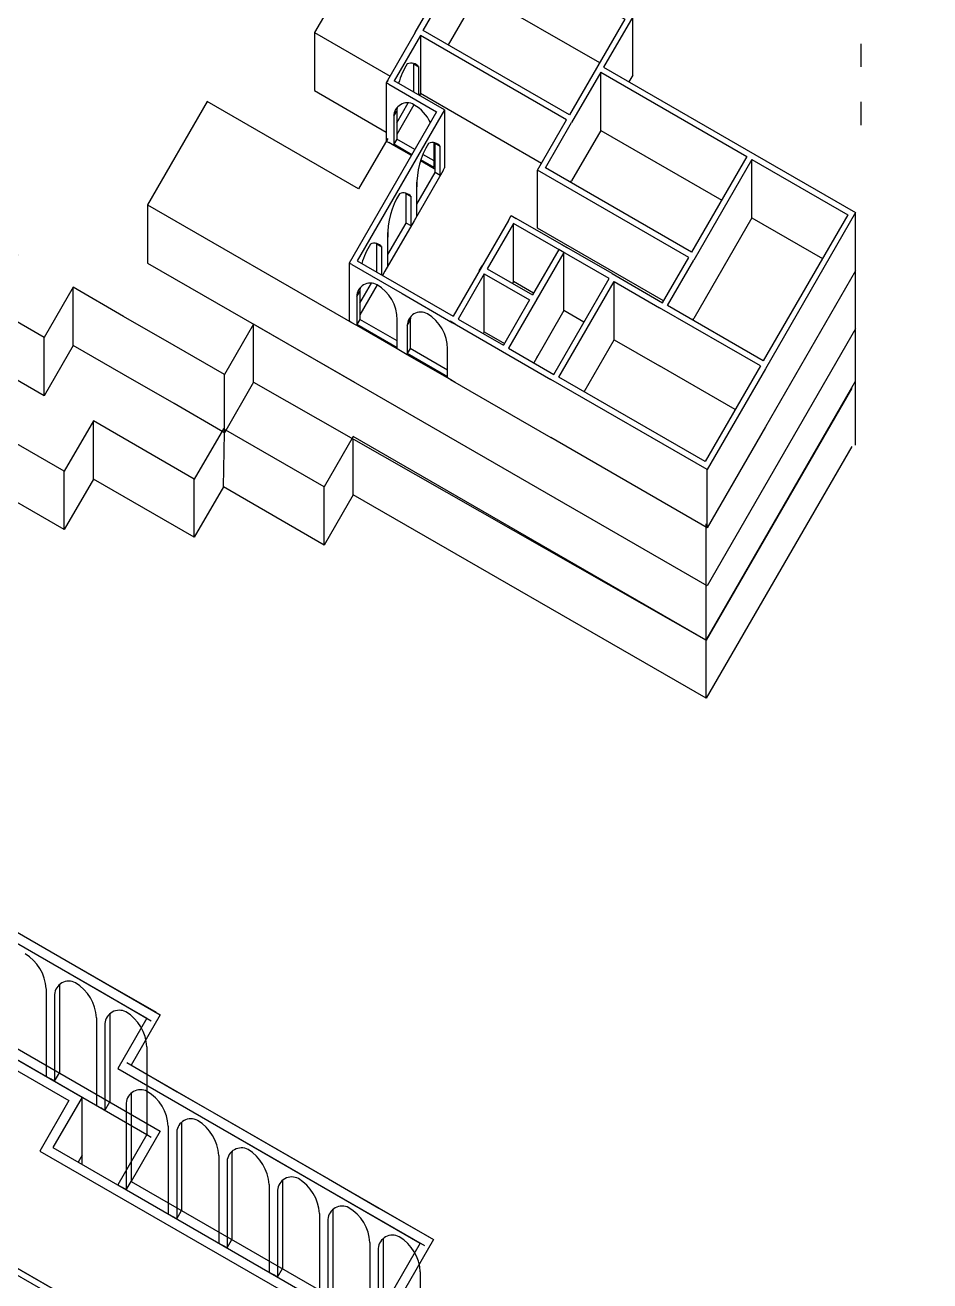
# Model space of a CAD drawing. Header units: metres. Extents: x 1950 to 2882, y 2050 to 2715.
# Drawn here: x 2050 to 2096.6, y 2344.2 to 2409 of the extents above; entities that cross this region are included whole.
import ezdxf

# ---------------------------------------------------------------- set-up
doc = ezdxf.new("R2010")
doc.units = ezdxf.units.M
doc.linetypes.add('ACAD_ISO03W100', pattern=[30, 12, -18])
for name, color, linetype in [('BACK 1', 250, 'Continuous'), ('BRICK WALLS', 250, 'Continuous'), ('CONTEXT', 250, 'Continuous'), ('OUTLINE', 250, 'Continuous')]:
    doc.layers.add(name, color=color, linetype=linetype)
doc.layers.add('DOUBLE SKIN FACADE', color=250, linetype='Continuous', transparency=0.5)
doc.layers.add('lineass', color=250, linetype='ACAD_ISO03W100', transparency=0.5)

msp = doc.modelspace()

# ---------------------------------------------------------------- linework, layer by layer
at = {"layer": 'BACK 1'}
msp.add_lwpolyline([(1999.17, 2384.383), (2009.822, 2378.233), (2008.322, 2375.635), (2029.107, 2363.635), (2027.607, 2361.037), (2045.794, 2350.537), (2044.294, 2347.939), (2059.882, 2338.939), (2058.382, 2336.341), (2068.774, 2330.341), (2067.124, 2327.483), (2061.928, 2330.483), (2060.428, 2327.885), (2055.232, 2330.885), (2053.732, 2328.287), (2019.697, 2347.937), (2021.197, 2350.535), (2018.599, 2352.035)], dxfattribs=at)
at = {"layer": 'BRICK WALLS'}
for p, q in [((2081.301, 2406.43), (2081.301, 2409.43)), ((2070.097, 2408.624), (2068.597, 2406.026)), ((2070.356, 2408.474), (2069.006, 2406.136)), ((2070.356, 2408.474), (2070.356, 2405.474)), ((2070.022, 2405.55), (2070.022, 2406.994)), ((2070.281, 2406.844), (2070.022, 2406.994)), ((2070.281, 2405.4), (2070.281, 2406.844)), ((2068.672, 2406.156), (2068.597, 2406.026)), ((2071.604, 2404.636), (2069.006, 2406.136)), ((2079.651, 2403.572), (2079.651, 2406.572)), ((2068.597, 2406.026), (2068.597, 2403.026)), ((2068.727, 2405.951), (2068.597, 2406.026)), ((2068.727, 2405.951), (2071.195, 2404.526)), ((2071.195, 2404.526), (2066.695, 2396.732)), ((2071.604, 2404.636), (2067.104, 2396.841)), ((2068.986, 2404.301), (2069.136, 2404.561)), ((2068.986, 2404.301), (2068.986, 2402.861)), ((2069.136, 2404.561), (2069.136, 2403.121)), ((2071.604, 2404.636), (2071.604, 2401.636)), ((2068.597, 2403.026), (2068.727, 2402.951)), ((2068.986, 2402.801), (2068.727, 2402.951)), ((2069.136, 2403.121), (2068.986, 2402.861)), ((2069.922, 2402.321), (2068.986, 2402.861)), ((2070.072, 2402.581), (2069.136, 2403.121)), ((2071.065, 2401.661), (2071.065, 2402.941)), ((2071.12, 2401.396), (2071.12, 2402.896)), ((2071.379, 2402.746), (2071.12, 2402.896)), ((2069.896, 2402.276), (2068.986, 2402.801)), ((2071.065, 2402.007), (2070.488, 2402.34)), ((2071.379, 2401.246), (2071.379, 2402.746)), ((2071.065, 2401.601), (2070.366, 2402.005)), ((2071.065, 2401.661), (2070.382, 2402.055)), ((2071.12, 2401.569), (2071.065, 2401.601)), ((2071.529, 2401.506), (2071.604, 2401.636)), ((2087.445, 2399.072), (2087.445, 2402.072)), ((2070.179, 2399.168), (2070.179, 2400.908)), ((2071.379, 2401.246), (2071.12, 2401.396)), ((2076.391, 2398.526), (2076.391, 2401.526)), ((2069.62, 2398.798), (2069.62, 2400.298)), ((2069.879, 2400.148), (2069.62, 2400.298)), ((2069.879, 2398.648), (2069.879, 2400.148)), ((2075.041, 2399.188), (2075.301, 2399.038)), ((2092.791, 2396.332), (2092.791, 2399.332)), ((2068.679, 2396.569), (2068.679, 2398.31)), ((2069.879, 2398.648), (2069.62, 2398.798)), ((2075.151, 2395.778), (2075.151, 2398.778)), ((2068.12, 2396.255), (2068.12, 2397.7)), ((2068.379, 2397.55), (2068.12, 2397.7)), ((2068.379, 2396.105), (2068.379, 2397.55)), ((2077.749, 2394.278), (2077.749, 2397.278)), ((2066.695, 2396.732), (2066.695, 2393.732)), ((2066.825, 2396.657), (2066.695, 2396.732)), ((2066.825, 2396.657), (2069.423, 2395.157)), ((2067.104, 2396.841), (2072.041, 2393.991)), ((2073.651, 2393.18), (2073.651, 2396.18)), ((2080.347, 2392.778), (2080.347, 2395.778)), ((2067.084, 2395.007), (2067.234, 2395.266)), ((2067.234, 2395.266), (2067.234, 2393.826)), ((2069.423, 2395.157), (2072.021, 2393.657)), ((2067.084, 2395.007), (2067.084, 2393.567)), ((2067.234, 2393.826), (2067.084, 2393.567)), ((2069.163, 2392.713), (2067.234, 2393.826)), ((2069.163, 2392.367), (2069.163, 2393.807)), ((2066.825, 2393.657), (2066.695, 2393.732)), ((2067.084, 2393.507), (2066.825, 2393.657)), ((2069.163, 2392.367), (2067.084, 2393.567)), ((2069.163, 2392.307), (2067.084, 2393.507)), ((2069.682, 2393.507), (2069.832, 2393.766)), ((2069.682, 2393.507), (2069.682, 2392.067)), ((2069.832, 2393.766), (2069.832, 2392.326)), ((2069.423, 2392.157), (2069.163, 2392.307)), ((2069.682, 2392.007), (2069.423, 2392.157)), ((2069.832, 2392.326), (2069.682, 2392.067)), ((2071.761, 2390.867), (2069.682, 2392.067)), ((2071.761, 2390.807), (2069.682, 2392.007)), ((2071.761, 2391.213), (2069.832, 2392.326)), ((2071.761, 2390.867), (2071.761, 2392.307)), ((2072.021, 2390.657), (2071.761, 2390.807)), ((2085.141, 2383.082), (2085.141, 2386.082))]:
    msp.add_line(p, q, dxfattribs=at)
for points in [[(2070.097, 2408.624), (2073.247, 2414.08)], [(2073.247, 2414.08), (2081.301, 2409.43), (2079.801, 2406.832)], [(2071.805, 2407.984), (2073.356, 2410.67), (2079.592, 2407.07)], [(2077.891, 2404.124), (2070.356, 2408.474)], [(2079.801, 2406.832), (2087.595, 2402.332)], [(2079.651, 2406.572), (2087.185, 2402.222), (2084.335, 2397.286), (2076.801, 2401.636), (2078.151, 2403.974)], [(2079.651, 2406.572), (2078.151, 2403.974)], [(2081.301, 2406.43), (2081.096, 2406.075)], [(2070.356, 2405.474), (2070.305, 2405.386)], [(2076.592, 2401.874), (2070.356, 2405.474)], [(2069.136, 2403.961), (2069.732, 2404.992)], [(2070.026, 2404.901), (2069.136, 2403.361)], [(2084.185, 2397.026), (2076.391, 2401.526), (2077.891, 2404.124)], [(2079.651, 2403.572), (2078.151, 2400.974)], [(2079.651, 2403.572), (2085.886, 2399.972)], [(2087.595, 2402.332), (2092.791, 2399.332), (2088.141, 2391.278)], [(2087.445, 2402.072), (2092.381, 2399.222), (2088.031, 2391.688), (2083.095, 2394.538), (2084.445, 2396.876)], [(2087.445, 2402.072), (2084.445, 2396.876)], [(2071.529, 2401.506), (2070.029, 2398.908)], [(2070.179, 2399.768), (2071.12, 2401.396)], [(2078.1, 2400.886), (2078.151, 2400.974)], [(2074.891, 2398.928), (2075.041, 2399.188)], [(2080.237, 2396.188), (2075.301, 2399.038)], [(2087.445, 2399.072), (2084.445, 2393.876)], [(2087.445, 2399.072), (2091.082, 2396.972)], [(2070.029, 2398.908), (2068.529, 2396.31)], [(2068.679, 2397.169), (2069.62, 2398.798)], [(2074.891, 2398.928), (2072.041, 2393.991)], [(2075.151, 2398.778), (2073.801, 2396.44)], [(2080.087, 2395.928), (2075.151, 2398.778)], [(2082.886, 2394.776), (2076.391, 2398.526)], [(2077.639, 2397.688), (2077.899, 2397.538)], [(2077.749, 2397.278), (2074.899, 2392.341)], [(2077.489, 2397.428), (2076.139, 2395.09)], [(2077.749, 2397.278), (2077.749, 2397.278), (2077.489, 2397.428)], [(2082.835, 2394.688), (2084.185, 2397.026)], [(2073.391, 2396.33), (2073.541, 2396.59)], [(2073.801, 2396.44), (2076.139, 2395.09)], [(2068.529, 2396.31), (2068.404, 2396.091)], [(2073.651, 2396.18), (2072.301, 2393.841), (2074.639, 2392.491)], [(2073.651, 2396.18), (2075.989, 2394.83)], [(2075.151, 2395.778), (2075.1, 2395.69)], [(2076.19, 2395.178), (2075.151, 2395.778)], [(2077.237, 2390.991), (2080.087, 2395.928)], [(2087.881, 2391.428), (2085.031, 2386.491), (2077.497, 2390.841), (2080.347, 2395.778), (2082.685, 2394.428)], [(2080.237, 2396.188), (2082.835, 2394.688)], [(2092.791, 2396.332), (2088.141, 2388.278)], [(2067.234, 2394.666), (2067.83, 2395.697)], [(2068.124, 2395.607), (2067.234, 2394.066)], [(2075.989, 2394.83), (2074.639, 2392.491)], [(2076.399, 2394.94), (2076.249, 2394.68)], [(2087.881, 2391.428), (2082.685, 2394.428)], [(2077.749, 2394.278), (2076.198, 2391.591)], [(2078.788, 2393.678), (2077.749, 2394.278)], [(2084.394, 2393.788), (2084.445, 2393.876)], [(2072.151, 2393.582), (2071.891, 2393.732)], [(2071.891, 2393.732), (2077.087, 2390.732)], [(2073.651, 2393.18), (2073.6, 2393.091)], [(2073.651, 2393.18), (2074.69, 2392.58)], [(2078.796, 2390.091), (2080.347, 2392.778), (2082.685, 2391.428)], [(2074.899, 2392.341), (2077.237, 2390.991)], [(2076.399, 2391.94), (2076.249, 2391.68)], [(2088.141, 2391.278), (2085.141, 2386.082), (2077.087, 2390.732)], [(2086.582, 2389.178), (2082.685, 2391.428)], [(2071.891, 2390.732), (2077.087, 2387.732)], [(2088.141, 2388.278), (2085.141, 2383.082), (2077.087, 2387.732)], [(2058.382, 2336.341), (2059.882, 2338.939), (2049.23, 2345.089)]]:
    msp.add_lwpolyline(points, dxfattribs=at)
for points in [[(2073.356, 2413.67), (2080.891, 2409.32), (2078.041, 2404.384), (2070.506, 2408.734)], [(2058.122, 2336.491), (2059.472, 2338.829), (2049.34, 2344.679), (2047.99, 2342.341)]]:
    msp.add_lwpolyline(points, close=True, dxfattribs=at)
for centre, radius, start, end in [((2073.111, 2404.886), 4.031, 148.28917, 163.92135), ((2069.881, 2406.551), 0.496, 36.20602, 113.79398), ((2069.622, 2406.701), 0.496, 36.20602, 42.38696), ((2069.679, 2404.301), 0.693, 60, 180), ((2068.986, 2403.101), 2.078, 24.73561, 60), ((2069.829, 2404.561), 0.693, 162.50392, 180), ((2074.209, 2400.788), 4.031, 148.28917, 181.71083), ((2070.979, 2402.453), 0.496, 36.20602, 113.79398), ((2070.72, 2402.603), 0.496, 36.20602, 42.38696), ((2072.709, 2398.19), 4.031, 148.28917, 181.71083), ((2069.479, 2399.855), 0.496, 36.20602, 113.79398), ((2069.22, 2400.005), 0.496, 36.20602, 42.38696), ((2071.209, 2395.592), 4.031, 148.28917, 163.92135), ((2067.979, 2397.257), 0.496, 36.20602, 113.79398), ((2067.72, 2397.407), 0.496, 36.20602, 42.38696), ((2067.777, 2395.007), 0.693, 60, 180), ((2067.927, 2395.266), 0.693, 162.50392, 180), ((2067.084, 2393.807), 2.078, 0, 60), ((2070.375, 2393.507), 0.693, 60, 180), ((2070.525, 2393.766), 0.693, 162.50392, 180), ((2069.682, 2392.307), 2.078, 0, 60)]:
    msp.add_arc(centre, radius, start, end, dxfattribs=at)
at = {"layer": 'CONTEXT'}
for p, q in [((2066.55, 2411.482), (2064.9, 2408.624)), ((2064.9, 2408.624), (2068.798, 2406.374)), ((2064.9, 2408.624), (2064.9, 2405.624)), ((2064.9, 2405.624), (2068.597, 2403.49)), ((2068.672, 2403.156), (2067.172, 2400.558)), ((2056.302, 2399.732), (2056.302, 2396.732)), ((2052.464, 2392.484), (2052.464, 2395.484)), ((2061.758, 2390.582), (2061.758, 2393.582)), ((2050.964, 2389.886), (2050.964, 2392.886)), ((2060.258, 2387.984), (2060.258, 2390.984)), ((2061.758, 2390.582), (2085.086, 2377.287)), ((2085.141, 2377.387), (2092.791, 2390.638)), ((2053.507, 2385.59), (2053.507, 2388.59)), ((2060.203, 2385.188), (2060.258, 2387.984)), ((2066.9, 2384.787), (2066.9, 2387.652)), ((2052.007, 2382.992), (2052.007, 2385.992)), ((2058.703, 2382.59), (2058.703, 2385.59)), ((2065.4, 2382.188), (2065.4, 2385.188))]:
    msp.add_line(p, q, dxfattribs=at)
for points in [[(2060.258, 2390.984), (2057.66, 2392.484), (2055.062, 2393.984), (2052.464, 2395.484), (2050.964, 2392.886), (2048.366, 2394.386), (2048.106, 2394.536), (2049.606, 2397.134), (2047.008, 2398.634), (2044.41, 2400.134), (2041.812, 2401.634), (2043.312, 2404.232), (2040.714, 2405.732), (2038.116, 2407.232), (2035.778, 2408.582), (2034.278, 2405.984), (2031.679, 2407.484), (2030.179, 2404.886), (2028.679, 2402.287), (2013.091, 2411.287)], [(2092.586, 2387.277), (2085.086, 2374.287), (2066.9, 2384.787), (2065.4, 2382.188), (2060.203, 2385.188), (2058.703, 2382.59), (2053.507, 2385.59), (2052.007, 2382.992), (2010.438, 2406.992)], [(2081.096, 2406.075), (2081.096, 2406.084)], [(2067.172, 2400.558), (2059.377, 2405.058), (2056.302, 2399.732)], [(2056.302, 2399.732), (2066.954, 2393.582)], [(2092.584, 2390.278), (2092.586, 2390.277), (2085.086, 2377.287), (2066.9, 2387.787), (2065.4, 2385.188), (2060.203, 2388.188), (2058.703, 2385.59), (2053.507, 2388.59), (2052.007, 2385.992), (2028.754, 2399.417)], [(2056.302, 2396.732), (2066.954, 2390.582)], [(2092.791, 2387.332), (2092.791, 2390.332), (2092.791, 2393.332), (2092.791, 2396.332)], [(2061.758, 2393.582), (2060.258, 2390.984)], [(2092.791, 2393.332), (2092.791, 2393.332), (2085.141, 2380.082), (2061.758, 2393.582)], [(2060.258, 2387.984), (2057.66, 2389.484), (2055.062, 2390.984), (2052.464, 2392.484), (2050.964, 2389.886), (2048.366, 2391.386), (2048.106, 2391.536)], [(2061.758, 2390.582), (2060.258, 2387.984)], [(2085.086, 2374.287), (2085.086, 2377.287), (2085.086, 2380.287), (2085.086, 2383.287)]]:
    msp.add_lwpolyline(points, dxfattribs=at)
at = {"layer": 'DOUBLE SKIN FACADE'}
for p, q in [((2048.688, 2362.159), (2051.286, 2360.659)), ((2048.938, 2362.592), (2051.536, 2361.092)), ((2051.536, 2361.092), (2054.134, 2359.592)), ((2051.286, 2360.659), (2053.884, 2359.159)), ((2054.134, 2359.592), (2056.732, 2358.092)), ((2051.069, 2359.309), (2051.069, 2354.784)), ((2051.502, 2359.009), (2051.502, 2354.534)), ((2051.752, 2359.442), (2051.752, 2354.967)), ((2053.884, 2359.159), (2056.482, 2357.659)), ((2053.668, 2357.809), (2053.668, 2353.284)), ((2054.101, 2357.509), (2054.101, 2353.034)), ((2054.351, 2357.942), (2054.351, 2353.467)), ((2056.266, 2356.309), (2056.266, 2351.784)), ((2051.502, 2354.534), (2051.752, 2354.967)), ((2054.982, 2355.061), (2057.58, 2353.561)), ((2055.232, 2355.494), (2057.83, 2353.994)), ((2051.069, 2354.784), (2051.286, 2354.659)), ((2051.502, 2354.534), (2051.286, 2354.659)), ((2055.449, 2353.844), (2055.449, 2349.369)), ((2057.83, 2353.994), (2060.428, 2352.494)), ((2053.668, 2353.284), (2053.884, 2353.159)), ((2054.101, 2353.034), (2053.884, 2353.159)), ((2054.101, 2353.034), (2054.351, 2353.467)), ((2055.199, 2353.411), (2055.199, 2348.936)), ((2057.58, 2353.561), (2060.178, 2352.061)), ((2058.047, 2352.344), (2058.047, 2347.869)), ((2060.428, 2352.494), (2063.026, 2350.994)), ((2056.266, 2351.784), (2056.482, 2351.659)), ((2057.364, 2352.211), (2057.364, 2347.686)), ((2057.797, 2351.911), (2057.797, 2347.436)), ((2060.178, 2352.061), (2062.776, 2350.561)), ((2059.962, 2350.711), (2059.962, 2346.186)), ((2060.395, 2350.411), (2060.395, 2345.936)), ((2060.645, 2350.844), (2060.645, 2346.369)), ((2062.776, 2350.561), (2065.374, 2349.061)), ((2063.026, 2350.994), (2065.624, 2349.494)), ((2055.199, 2348.936), (2055.449, 2349.369)), ((2062.56, 2349.211), (2062.56, 2344.686)), ((2063.243, 2349.344), (2063.243, 2344.869)), ((2065.624, 2349.494), (2068.222, 2347.994)), ((2055.199, 2348.936), (2054.982, 2349.061)), ((2062.993, 2348.911), (2062.993, 2344.436)), ((2065.374, 2349.061), (2067.972, 2347.561)), ((2057.797, 2347.436), (2058.047, 2347.869)), ((2065.841, 2347.844), (2065.841, 2343.369)), ((2068.222, 2347.994), (2070.821, 2346.494)), ((2057.364, 2347.686), (2057.58, 2347.561)), ((2057.797, 2347.436), (2057.58, 2347.561)), ((2065.158, 2347.711), (2065.158, 2343.186)), ((2065.591, 2347.411), (2065.591, 2342.936)), ((2067.972, 2347.561), (2070.571, 2346.061)), ((2059.962, 2346.186), (2060.178, 2346.061)), ((2060.395, 2345.936), (2060.178, 2346.061)), ((2060.395, 2345.936), (2060.645, 2346.369)), ((2067.756, 2346.211), (2067.756, 2341.686)), ((2068.189, 2345.911), (2068.189, 2341.436)), ((2068.439, 2346.344), (2068.439, 2341.869)), ((2062.56, 2344.686), (2062.776, 2344.561)), ((2062.993, 2344.436), (2062.776, 2344.561)), ((2062.993, 2344.436), (2063.243, 2344.869)), ((2070.354, 2344.711), (2070.354, 2340.186))]:
    msp.add_line(p, q, dxfattribs=at)
for points in [[(2006.408, 2342.229), (2007.908, 2344.827), (2005.31, 2346.327), (2008.31, 2351.523), (2005.712, 2353.023), (2007.212, 2355.621), (2002.016, 2358.621), (2003.516, 2361.219), (1993.124, 2367.219), (1994.624, 2369.817), (1981.633, 2377.317), (1995.083, 2400.613), (2020.977, 2385.663), (2019.477, 2383.065), (2040.262, 2371.065), (2038.762, 2368.467), (2056.949, 2357.967), (2055.449, 2355.369), (2071.037, 2346.369), (2069.537, 2343.771)], [(2007.091, 2342.412), (2008.591, 2345.01), (2005.993, 2346.51), (2008.993, 2351.706), (2006.395, 2353.206), (2007.895, 2355.804), (2002.699, 2358.804), (2004.199, 2361.402), (1993.807, 2367.402), (1995.307, 2370), (1982.316, 2377.5), (1995.266, 2399.93), (2020.294, 2385.48), (2018.794, 2382.882), (2039.579, 2370.882), (2038.079, 2368.284), (2056.266, 2357.784), (2054.766, 2355.186), (2070.354, 2346.186), (2068.854, 2343.588)], [(2038.762, 2365.931), (2040.262, 2365.065), (2038.762, 2362.467), (2056.949, 2351.967), (2055.449, 2349.369), (2071.037, 2340.369), (2069.537, 2337.771), (2085.126, 2328.771), (2083.626, 2326.173), (2096.616, 2318.673), (2086.166, 2300.573), (2067.979, 2311.073), (2066.479, 2308.475), (2061.283, 2311.475), (2059.783, 2308.877), (2054.587, 2311.877), (2053.087, 2309.279), (2006.408, 2336.229), (2007.908, 2338.827), (2005.31, 2340.327), (2007.908, 2344.827)], [(2038.762, 2365.931), (2040.262, 2365.065), (2038.762, 2362.467), (2056.949, 2351.967), (2055.449, 2349.369), (2071.037, 2340.369)], [(2038.762, 2365.354), (2039.579, 2364.882), (2038.079, 2362.284), (2056.266, 2351.784), (2054.766, 2349.186), (2070.354, 2340.186), (2068.854, 2337.588), (2084.442, 2328.588), (2082.942, 2325.99), (2095.933, 2318.49), (2085.983, 2301.256), (2067.796, 2311.756), (2066.296, 2309.158), (2061.1, 2312.158), (2059.6, 2309.56), (2054.404, 2312.56), (2052.904, 2309.962), (2007.091, 2336.412), (2008.591, 2339.01), (2005.993, 2340.51), (2008.993, 2345.706), (2006.395, 2347.206), (2007.895, 2349.804)], [(2038.762, 2365.354), (2039.579, 2364.882), (2038.079, 2362.284), (2056.266, 2351.784), (2054.766, 2349.186), (2070.354, 2340.186)]]:
    msp.add_lwpolyline(points, dxfattribs=at)
for centre, radius, start, end in [((2048.821, 2359.183), 2.252, 3.22633, 58.81962), ((2052.239, 2358.958), 0.738, 62.00218, 175.99319), ((2052.489, 2359.391), 0.738, 169.80303, 175.99319), ((2051.419, 2357.683), 2.252, 3.22633, 58.81962), ((2054.837, 2357.458), 0.738, 62.00218, 175.99319), ((2055.087, 2357.891), 0.738, 169.80303, 175.99319), ((2054.017, 2356.183), 2.252, 3.22633, 58.81962), ((2055.935, 2353.36), 0.738, 62.00218, 175.99319), ((2056.185, 2353.793), 0.738, 169.80303, 175.99319), ((2055.115, 2352.084), 2.252, 3.22633, 58.81962), ((2058.533, 2351.86), 0.738, 62.00218, 175.99319), ((2058.783, 2352.293), 0.738, 169.80303, 175.99319), ((2057.713, 2350.584), 2.252, 3.22633, 58.81962), ((2061.131, 2350.36), 0.738, 62.00218, 175.99319), ((2061.381, 2350.793), 0.738, 169.80303, 175.99319), ((2060.311, 2349.084), 2.252, 3.22633, 58.81962), ((2063.729, 2348.86), 0.738, 62.00218, 175.99319), ((2063.979, 2349.293), 0.738, 169.80303, 175.99319), ((2062.909, 2347.584), 2.252, 3.22633, 58.81962), ((2066.327, 2347.36), 0.738, 62.00218, 175.99319), ((2066.577, 2347.793), 0.738, 169.80303, 175.99319), ((2065.507, 2346.084), 2.252, 3.22633, 58.81962), ((2068.925, 2345.86), 0.738, 62.00218, 175.99319), ((2068.106, 2344.584), 2.252, 3.22633, 58.81962), ((2069.175, 2346.293), 0.738, 169.80303, 175.99319)]:
    msp.add_arc(centre, radius, start, end, dxfattribs=at)
at = {"layer": 'lineass', "ltscale": 0.1}
msp.add_line((2093.081, 2403.845), (2093.081, 2443.74), dxfattribs=at)
at = {"layer": 'OUTLINE'}
for points in [[(1985.663, 2375.224), (1996.163, 2393.41), (2016.948, 2381.41), (2015.448, 2378.812), (2036.232, 2366.812), (2034.732, 2364.214), (2052.919, 2353.714), (2051.419, 2351.116), (2067.007, 2342.116)], [(2012.61, 2342.914), (2010.012, 2344.414), (2013.012, 2349.61), (2010.414, 2351.11), (2011.914, 2353.708), (2006.717, 2356.708), (2008.217, 2359.306), (1997.825, 2365.306), (1999.325, 2367.904), (1986.335, 2375.404), (1996.343, 2392.739), (2016.276, 2381.23), (2014.776, 2378.632), (2035.561, 2366.632), (2034.061, 2364.034), (2052.247, 2353.534), (2050.747, 2350.936), (2066.336, 2341.936)], [(2072.151, 2390.582), (2071.891, 2390.732)], [(2091.285, 2388.028), (2091.287, 2388.027)], [(2052.919, 2350.25), (2052.919, 2350.714), (2052.919, 2353.714)], [(2052.919, 2350.714), (2052.718, 2350.366)]]:
    msp.add_lwpolyline(points, dxfattribs=at)

doc.saveas('drawing.dxf')
